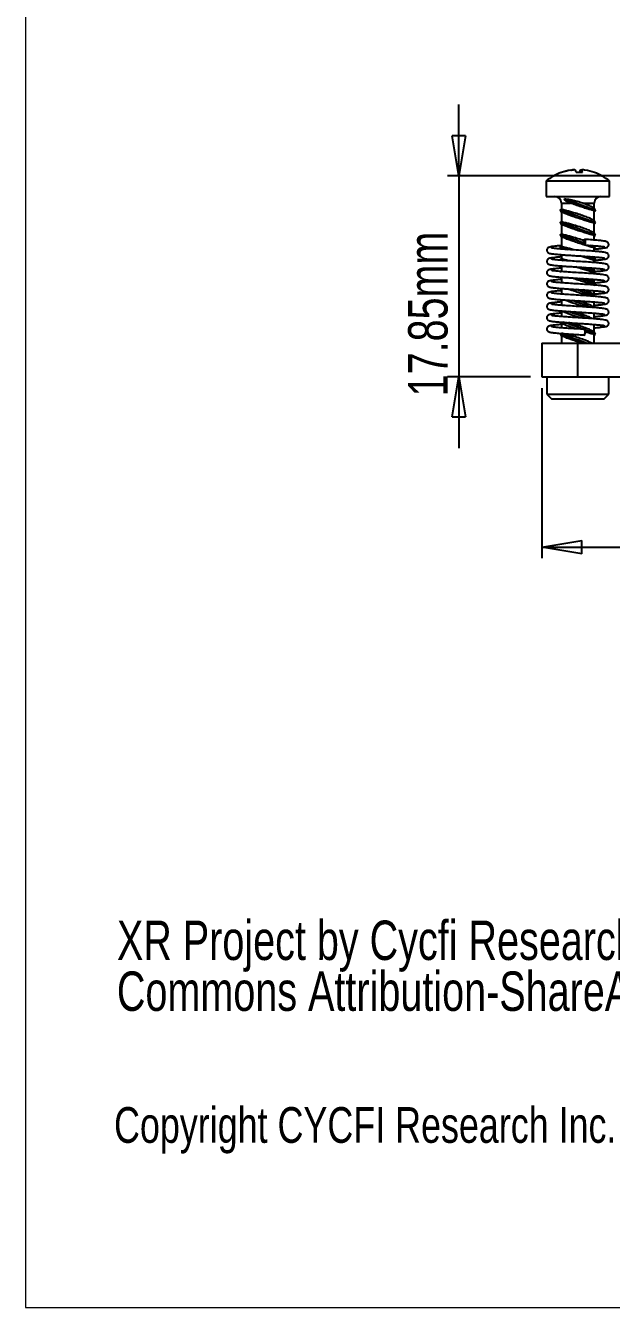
# Model space of a CAD drawing. Header units: millimetres. Extents: x 5 to 292, y 4 to 204.
# Drawn here: x 4.9 to 56.9, y 4.5 to 118.4 of the extents above; entities that cross this region are included whole.
import ezdxf

# ---------------------------------------------------------------- set-up
doc = ezdxf.new("R2010")
doc.units = ezdxf.units.MM
doc.layers.add('LAYER_1', color=179, linetype='Continuous')
doc.styles.add('SLDTEXTSTYLE0', font='TXT', dxfattribs={"width": 0.75})
doc.dimstyles.new('SLDDIMSTYLE0', dxfattribs={"dimtxt": 3.5, "dimasz": 3.556, "dimexe": 0, "dimexo": 0.0625, "dimgap": 0.875, "dimtad": 1, "dimrnd": 1e-09, "dimzin": 4, "dimdsep": 46, "dimtxsty": 'SLDTEXTSTYLE0', "dimblk1": 'CLOSED', "dimblk2": 'CLOSED', "dimsah": 1, "dimcen": 0.09, "dimadec": 0, "dimazin": 1, "dimtfac": 1, "dimtofl": 0, "dimtmove": 0, "dimatfit": 3, "dimldrblk": 'CLOSED', "dimfxl": 1, "dimfrac": 2, "dimtolj": 1, "dimtzin": 12, "dimarcsym": 0})
doc.dimstyles.new('SLDDIMSTYLE1', dxfattribs={"dimtxt": 3.5, "dimasz": 3.556, "dimexe": 0, "dimexo": 0.0625, "dimgap": 0.875, "dimtad": 1, "dimrnd": 1e-09, "dimzin": 12, "dimdsep": 46, "dimtxsty": 'SLDTEXTSTYLE0', "dimblk1": 'CLOSED', "dimblk2": 'CLOSED', "dimsah": 1, "dimcen": 0.09, "dimadec": 0, "dimazin": 3, "dimtfac": 1, "dimtmove": 0, "dimatfit": 0, "dimldrblk": 'CLOSED', "dimfxl": 1, "dimfrac": 2, "dimtolj": 1, "dimtzin": 12, "dimarcsym": 0})

# ---------------------------------------------------------------- blocks, each defined once
blk = doc.blocks.new('SW_NOTE_0')
at = {"layer": 'LAYER_1', "color": 0, "char_height": 3.5, "attachment_point": 1, "style": 'SLDTEXTSTYLE0'}
for s, insert in [('XR Project by Cycfi Research is licensed under a Creative', (0, 4.51)), ('Commons Attribution-ShareAlike 4.0 International License.', (0, -0.01))]:
    blk.add_mtext(s, dxfattribs=dict(at, insert=insert))
blk = doc.blocks.new('_CLOSED')
at = {"color": 0, "linetype": 'ByBlock', "lineweight": -2}
for p, q in [((-1, 0.166667), (0, 0)), ((-1, 0.166667), (-1, -0.166667)), ((0, 0), (-1, -0.166667)), ((0, 0), (-1, 0))]:
    blk.add_line(p, q, dxfattribs=at)
blk = doc.blocks.new('_D_2')
at = {"layer": 'LAYER_1'}
for p, q in [((43.38, 105.02), (43.38, 111.37)), ((61.58, 105.02), (42.38, 105.02)), ((43.38, 105.02), (43.38, 87.17)), ((49.73, 87.17), (42.38, 87.17)), ((43.38, 87.17), (43.38, 80.82))]:
    blk.add_line(p, q, dxfattribs=at)
at = {"layer": 'LAYER_1', "xscale": 3.556, "yscale": 3.556}
for p, rotation in [((43.38, 105.02, 1.49), 270), ((43.38, 87.17, 1.49), 90)]:
    blk.add_blockref('_CLOSED', p, dxfattribs=dict(at, rotation=rotation))
at = {"layer": 'LAYER_1', "insert": (38.87, 85.43), "char_height": 3.5, "attachment_point": 1, "rotation": 90, "style": 'SLDTEXTSTYLE0'}
blk.add_mtext('17.85mm', dxfattribs=at)
blk = doc.blocks.new('_D_3')
at = {"layer": 'LAYER_1'}
for p, q in [((50.73, 86.17), (50.73, 71.04)), ((139.63, 86.17), (139.63, 71.04)), ((50.73, 72.04), (139.63, 72.04))]:
    blk.add_line(p, q, dxfattribs=at)
at = {"layer": 'LAYER_1', "xscale": 3.556, "yscale": 3.556, "rotation": 180}
blk.add_blockref('_CLOSED', (50.73, 72.04, 1.49), dxfattribs=at)
at = {"layer": 'LAYER_1', "xscale": 3.556, "yscale": 3.556}
blk.add_blockref('_CLOSED', (139.63, 72.04, 1.49), dxfattribs=at)
at = {"layer": 'LAYER_1', "insert": (87.12, 76.55), "char_height": 3.5, "attachment_point": 1, "style": 'SLDTEXTSTYLE0'}
blk.add_mtext('88.90mm', dxfattribs=at)

msp = doc.modelspace()

# ---------------------------------------------------------------- linework, layer by layer
at = {"color": 7, "linetype": 'Continuous', "lineweight": 18}
for p, q in [((4.92, 204.48), (4.92, 4.48)), ((4.92, 4.48), (291.92, 4.48))]:
    msp.add_line(p, q, dxfattribs=at)
at = {"color": 8, "linetype": 'Continuous', "lineweight": 25}
for p, q in [((53.31, 105.522), (53.31, 105.53)), ((54.152, 105.324), (54.173, 105.53)), ((54.26, 105.321), (54.281, 105.53)), ((52.484, 102.586), (53.297, 102.586)), ((54.39, 102.586), (55.384, 102.586))]:
    msp.add_line(p, q, dxfattribs=at)
at = {"color": 7, "linetype": 'Continuous', "lineweight": 25}
for p, q in [((54.28, 105.533), (54.258, 105.321)), ((51.134, 104.566), (51.134, 103.181)), ((51.134, 104.566), (56.734, 104.566)), ((56.734, 103.181), (56.734, 104.566)), ((51.134, 103.181), (56.734, 103.181)), ((52.484, 102.586), (52.484, 102.017)), ((55.384, 102.139), (55.384, 102.586)), ((52.372, 101.973), (52.487, 101.776)), ((52.492, 102.02), (52.373, 101.977)), ((52.484, 101.781), (52.484, 100.917)), ((55.373, 101.897), (55.495, 101.941)), ((55.496, 101.945), (55.378, 102.147)), ((55.384, 101.042), (55.384, 101.906)), ((52.372, 100.873), (52.487, 100.676)), ((52.492, 100.92), (52.373, 100.877)), ((52.484, 100.681), (52.484, 99.817)), ((55.373, 100.797), (55.495, 100.841)), ((55.496, 100.845), (55.376, 101.051)), ((55.384, 99.942), (55.384, 100.806)), ((52.372, 99.773), (52.487, 99.576)), ((52.492, 99.82), (52.373, 99.777)), ((52.484, 99.581), (52.484, 98.717)), ((55.373, 99.697), (55.495, 99.741)), ((55.496, 99.745), (55.376, 99.951)), ((55.384, 99.317), (55.384, 99.706)), ((52.372, 98.673), (52.463, 98.518)), ((52.492, 98.72), (52.373, 98.677)), ((52.484, 98.015), (52.484, 97.617)), ((55.373, 98.597), (55.495, 98.641)), ((55.384, 98.317), (55.384, 98.606)), ((55.496, 98.645), (55.396, 98.817)), ((52.372, 97.573), (52.401, 97.523)), ((52.492, 97.62), (52.373, 97.577)), ((52.484, 97.015), (52.484, 96.517)), ((55.373, 97.497), (55.495, 97.541)), ((55.496, 97.545), (55.376, 97.751)), ((55.384, 97.742), (55.384, 97.818)), ((55.384, 97.317), (55.384, 97.506)), ((55.384, 96.642), (55.384, 96.818)), ((52.492, 96.52), (52.373, 96.477)), ((52.484, 96.015), (52.484, 95.516)), ((55.373, 96.397), (55.495, 96.441)), ((55.496, 96.445), (55.376, 96.651)), ((55.384, 96.317), (55.384, 96.406)), ((55.384, 95.542), (55.384, 95.818)), ((52.484, 95.015), (52.484, 94.516)), ((53.165, 94.934), (53.062, 94.974)), ((55.373, 95.297), (55.495, 95.341)), ((55.496, 95.345), (55.376, 95.551)), ((55.384, 94.442), (55.384, 94.818)), ((52.484, 94.015), (52.484, 93.516)), ((55.458, 94.311), (55.376, 94.451)), ((55.384, 93.342), (55.384, 93.818)), ((52.463, 93.017), (52.487, 92.976)), ((52.484, 92.981), (52.484, 92.516)), ((55.396, 93.316), (55.376, 93.351)), ((55.384, 92.317), (55.384, 92.818)), ((52.402, 92.021), (52.487, 91.876)), ((52.484, 91.881), (52.484, 91.516)), ((55.496, 90.945), (55.376, 91.151)), ((55.384, 91.142), (55.384, 91.818)), ((50.734, 90.166), (50.734, 87.166)), ((50.734, 90.166), (53.904, 90.166)), ((52.372, 90.973), (52.487, 90.776)), ((52.492, 91.02), (52.373, 90.977)), ((52.484, 90.781), (52.484, 90.166)), ((53.904, 90.166), (53.904, 87.166)), ((53.904, 90.166), (136.464, 90.166)), ((55.373, 90.897), (55.495, 90.941)), ((55.384, 90.166), (55.384, 90.906)), ((50.734, 87.166), (53.904, 87.166)), ((51.184, 87.166), (51.184, 85.616)), ((53.904, 87.166), (136.464, 87.166)), ((56.684, 85.616), (56.684, 87.166)), ((51.184, 85.616), (51.634, 85.166)), ((51.184, 85.616), (56.684, 85.616)), ((56.234, 85.166), (56.684, 85.616)), ((56.234, 85.166), (51.634, 85.166))]:
    msp.add_line(p, q, dxfattribs=at)
at = {"color": 7, "linetype": 'Continuous', "lineweight": 25, "flags": 128}
for points in [[(52.743, 102.976), (52.971, 102.901), (53.238, 102.81), (53.534, 102.706), (53.846, 102.595), (54.162, 102.48), (54.469, 102.367), (54.753, 102.259), (55.005, 102.161), (55.212, 102.078), (55.367, 102.012), (55.463, 101.967), (55.497, 101.944), (55.495, 101.941)], [(52.372, 101.973), (52.371, 101.975), (52.401, 101.975), (52.494, 101.952), (52.646, 101.906), (52.851, 101.841), (53.1, 101.757), (53.383, 101.66), (53.689, 101.552), (54.004, 101.438), (54.317, 101.323), (54.614, 101.212), (54.884, 101.108), (55.114, 101.017), (55.296, 100.943), (55.423, 100.887), (55.488, 100.852), (55.495, 100.841)], [(52.372, 100.873), (52.371, 100.875), (52.401, 100.875), (52.494, 100.852), (52.646, 100.806), (52.851, 100.741), (53.1, 100.657), (53.383, 100.56), (53.689, 100.452), (54.004, 100.338), (54.317, 100.223), (54.614, 100.112), (54.884, 100.008), (55.114, 99.917), (55.296, 99.843), (55.423, 99.787), (55.488, 99.752), (55.495, 99.741)], [(52.372, 99.773), (52.371, 99.775), (52.401, 99.775), (52.494, 99.752), (52.646, 99.706), (52.851, 99.641), (53.1, 99.557), (53.383, 99.46), (53.689, 99.352), (54.004, 99.238), (54.317, 99.123), (54.466, 99.068)], [(54.583, 99.129), (54.579, 99.033), (54.566, 98.952), (54.546, 98.898), (54.524, 98.879), (54.501, 98.898), (54.481, 98.952), (54.469, 99.033), (54.464, 99.129), (54.469, 99.225), (54.481, 99.306), (54.501, 99.36), (54.524, 99.379), (54.546, 99.36), (54.566, 99.306), (54.579, 99.225), (54.583, 99.129)], [(52.372, 98.673), (52.371, 98.675), (52.401, 98.675), (52.494, 98.652), (52.646, 98.606), (52.851, 98.541), (53.039, 98.478)], [(52.372, 97.573), (52.371, 97.575), (52.401, 97.575), (52.494, 97.552), (52.64, 97.508)], [(54.523, 90.879), (54.524, 90.879), (54.546, 90.898), (54.566, 90.952), (54.579, 91.033), (54.583, 91.129), (54.579, 91.225), (54.566, 91.306), (54.546, 91.36), (54.524, 91.379), (54.524, 91.379)], [(52.372, 90.973), (52.371, 90.975), (52.401, 90.975), (52.494, 90.952), (52.646, 90.906), (52.851, 90.841), (53.1, 90.757), (53.383, 90.66), (53.689, 90.552), (54.004, 90.438), (54.317, 90.323), (54.614, 90.212), (54.735, 90.166)]]:
    msp.add_lwpolyline(points, dxfattribs=at)
at = {"color": 7, "linetype": 'Continuous', "lineweight": 25}
for centre, radius, start, end in [((53.934, 101.213), 4.368, 109.79276, 129.86834), ((53.904, 101.246), 4.325, 97.89673, 109.74647), ((52.467, 105.284), 0.0408, 52.36817, 107.30998), ((53.964, 101.192), 4.379, 97.88745, 109.63836), ((52.975, 105.063), 0.858, 17.16632, 32.93987), ((53.802, 101.093), 4.232, 88.20593, 90.13022), ((54.066, 101.099), 4.226, 86.31904, 93.68096), ((54.893, 105.063), 0.858, 147.06013, 162.83368), ((53.635, 105.243), 0.706, 5.985, 23.97398), ((53.964, 101.246), 4.325, 70.25361, 82.1032), ((55.401, 105.287), 0.0381, 50.4801, 90.35921), ((53.934, 101.213), 4.368, 50.13166, 70.20724), ((51.889, 102.586), 0.595, 0, 90), ((55.979, 102.586), 0.595, 90, 180), ((54.406, 96.821), 2.121, 59.11437, 71.92973), ((52.586, 90.913), 6.247, 62.25105, 72.89689), ((53.228, 93.28), 4.827, 61.98328, 71.75863), ((50.709, 85.479), 10.962, 64.11533, 72.04324), ((44.569, 68.476), 28.002, 67.31393, 70.86213), ((38.77, 51.886), 44.539, 68.53982, 70.83199), ((37.525, 47.331), 48.211, 69.08069, 71.228), ((40.754, 55.217), 38.664, 69.29623, 72.09509), ((52.854, 85.94), 5.656, 62.1615, 72.46316)]:
    msp.add_arc(centre, radius, start, end, dxfattribs=at)
for points, knots in [([(53.31, 105.53), (53.344, 105.534), (53.412, 105.543), (53.495, 105.548), (53.528, 105.546), (53.543, 105.546)], [0, 0, 0, 0, 0.359314, 0.7187899, 1, 1, 1, 1]), ([(53.695, 105.53), (53.688, 105.534), (53.675, 105.543), (53.613, 105.548), (53.528, 105.547), (53.44, 105.54), (53.385, 105.533), (53.363, 105.53)], [0, 0, 0, 0, 0.2170911, 0.4342885, 0.6489582, 0.862735, 1, 1, 1, 1]), ([(54.173, 105.53), (54.18, 105.534), (54.195, 105.542), (54.233, 105.547), (54.264, 105.547), (54.266, 105.547)], [0, 0, 0, 0, 0.4826375, 0.9655112, 1, 1, 1, 1]), ([(54.558, 105.53), (54.524, 105.534), (54.456, 105.543), (54.369, 105.548), (54.308, 105.547), (54.28, 105.54), (54.28, 105.533), (54.281, 105.53)], [0, 0, 0, 0, 0.217094, 0.4342858, 0.6489563, 0.8627266, 1, 1, 1, 1]), ([(53.297, 102.586), (53.217, 102.615), (53.059, 102.674), (52.903, 102.762), (52.811, 102.839), (52.78, 102.872), (52.759, 102.905), (52.746, 102.934), (52.742, 102.957), (52.743, 102.97), (52.743, 102.976)], [0, 0, 0, 0, 0.3564784, 0.7109559, 0.7757639, 0.8411323, 0.8797522, 0.9185021, 0.9674908, 1, 1, 1, 1]), ([(54.39, 102.586), (54.226, 102.638), (53.959, 102.723), (53.569, 102.815), (53.175, 102.899), (52.899, 102.949), (52.75, 102.975), (52.743, 102.976)], [0, 0, 0, 0, 0.2934154, 0.47794379, 0.66238104, 0.98449363, 1, 1, 1, 1]), ([(55.367, 101.906), (55.367, 101.909), (55.367, 101.916), (55.19, 101.973), (54.881, 102.067), (54.459, 102.196), (53.971, 102.351), (53.571, 102.487), (53.357, 102.564), (53.297, 102.586)], [0, 0, 0, 0, 0.10598292, 0.26228326, 0.42132989, 0.58539037, 0.75555468, 0.93148791, 1, 1, 1, 1]), ([(55.372, 102.144), (55.364, 102.152), (55.346, 102.173), (55.157, 102.274), (54.843, 102.418), (54.546, 102.528), (54.39, 102.586)], [0, 0, 0, 0, 0.191968, 0.4389144, 0.7054446, 1, 1, 1, 1]), ([(53.165, 101.534), (53.034, 101.585), (52.771, 101.685), (52.528, 101.782), (52.5, 101.781), (52.487, 101.781)], [0, 0, 0, 0, 0.3485518, 0.69517, 1, 1, 1, 1]), ([(53.105, 101.876), (52.996, 101.904), (52.763, 101.964), (52.538, 102.014), (52.508, 102.015), (52.494, 102.015)], [0, 0, 0, 0, 0.3231634, 0.6892899, 1, 1, 1, 1]), ([(55.367, 101.046), (55.365, 101.051), (55.36, 101.064), (55.197, 101.154), (54.905, 101.29), (54.484, 101.456), (53.982, 101.626), (53.494, 101.772), (53.223, 101.844), (53.105, 101.876)], [0, 0, 0, 0, 0.0861468, 0.224639, 0.3732023, 0.5341114, 0.7020078, 0.8699009, 1, 1, 1, 1]), ([(55.367, 100.806), (55.367, 100.809), (55.367, 100.815), (55.191, 100.872), (54.883, 100.967), (54.461, 101.095), (53.974, 101.25), (53.521, 101.403), (53.269, 101.496), (53.165, 101.534)], [0, 0, 0, 0, 0.1000011, 0.2485366, 0.3996707, 0.5555597, 0.7172506, 0.8844278, 1, 1, 1, 1]), ([(53.165, 100.434), (53.034, 100.485), (52.771, 100.585), (52.528, 100.682), (52.5, 100.681), (52.487, 100.681)], [0, 0, 0, 0, 0.3485518, 0.69517, 1, 1, 1, 1]), ([(53.105, 100.776), (52.996, 100.804), (52.763, 100.864), (52.538, 100.914), (52.508, 100.915), (52.494, 100.915)], [0, 0, 0, 0, 0.3231634, 0.6892899, 1, 1, 1, 1]), ([(55.367, 99.946), (55.365, 99.951), (55.36, 99.964), (55.197, 100.054), (54.905, 100.19), (54.484, 100.356), (53.982, 100.526), (53.494, 100.672), (53.223, 100.744), (53.105, 100.776)], [0, 0, 0, 0, 0.0861468, 0.224639, 0.3732023, 0.5341114, 0.7020078, 0.8699009, 1, 1, 1, 1]), ([(55.367, 99.706), (55.367, 99.709), (55.367, 99.715), (55.191, 99.772), (54.883, 99.867), (54.461, 99.995), (53.974, 100.15), (53.521, 100.303), (53.269, 100.396), (53.165, 100.434)], [0, 0, 0, 0, 0.1000011, 0.2485366, 0.3996707, 0.5555597, 0.7172506, 0.8844278, 1, 1, 1, 1]), ([(53.165, 99.334), (53.034, 99.385), (52.771, 99.485), (52.528, 99.582), (52.5, 99.581), (52.487, 99.581)], [0, 0, 0, 0, 0.3485518, 0.69517, 1, 1, 1, 1]), ([(53.105, 99.676), (52.996, 99.704), (52.763, 99.764), (52.538, 99.814), (52.508, 99.815), (52.494, 99.815)], [0, 0, 0, 0, 0.3231634, 0.6892899, 1, 1, 1, 1]), ([(54.473, 99.256), (54.31, 99.313), (53.983, 99.427), (53.493, 99.572), (53.223, 99.644), (53.105, 99.676)], [0, 0, 0, 0, 0.3572684, 0.7193927, 1, 1, 1, 1]), ([(55.367, 98.606), (55.367, 98.609), (55.367, 98.615), (55.191, 98.672), (54.883, 98.767), (54.461, 98.895), (53.974, 99.05), (53.521, 99.203), (53.269, 99.296), (53.165, 99.334)], [0, 0, 0, 0, 0.1000011, 0.2485366, 0.3996707, 0.5555597, 0.7172506, 0.8844278, 1, 1, 1, 1]), ([(55.384, 98.517), (55.473, 98.523), (55.71, 98.541), (56.022, 98.573), (56.282, 98.607), (56.437, 98.641), (56.526, 98.671), (56.601, 98.728), (56.65, 98.789), (56.683, 98.885), (56.674, 98.987), (56.632, 99.072), (56.579, 99.122), (56.495, 99.168), (56.352, 99.209), (56.116, 99.248), (55.747, 99.288), (55.216, 99.334), (54.763, 99.363), (54.524, 99.379)], [0, 0, 0, 0, 0.0536055, 0.1419598, 0.2327785, 0.3066478, 0.3565482, 0.374492, 0.3930089, 0.413303, 0.4343795, 0.4555019, 0.4865836, 0.5337345, 0.5965954, 0.6737545, 0.7665458, 0.8765409, 1, 1, 1, 1]), ([(52.484, 98.819), (52.459, 98.818), (52.293, 98.805), (52.038, 98.782), (51.735, 98.751), (51.525, 98.72), (51.388, 98.689), (51.278, 98.629), (51.208, 98.553), (51.171, 98.451), (51.184, 98.335), (51.228, 98.257), (51.292, 98.195), (51.364, 98.159), (51.446, 98.134), (51.556, 98.112), (51.743, 98.084), (52.014, 98.054), (52.357, 98.024), (52.684, 98), (53.072, 97.974), (53.521, 97.943), (54.018, 97.911), (54.352, 97.89), (54.523, 97.879)], [0, 0, 0, 0, 0.0121837, 0.0794991, 0.1457379, 0.2123032, 0.2728584, 0.3001119, 0.326127, 0.3483792, 0.3663147, 0.3822151, 0.3969641, 0.4249608, 0.4632836, 0.5016647, 0.5482042, 0.6345962, 0.6843848, 0.7377025, 0.7959614, 0.85982, 0.9283203, 1, 1, 1, 1]), ([(55.438, 97.521), (55.509, 97.526), (55.726, 97.543), (56.022, 97.573), (56.282, 97.607), (56.437, 97.641), (56.526, 97.671), (56.601, 97.728), (56.65, 97.789), (56.683, 97.885), (56.674, 97.987), (56.632, 98.072), (56.579, 98.122), (56.495, 98.168), (56.352, 98.209), (56.116, 98.248), (55.747, 98.288), (55.214, 98.334), (54.537, 98.379), (53.806, 98.424), (53.121, 98.47), (52.539, 98.51), (52.085, 98.548), (51.773, 98.584), (51.64, 98.603), (51.603, 98.607), (51.605, 98.601), (51.605, 98.6)], [0, 0, 0, 0, 0.0258522, 0.0795766, 0.1347996, 0.1797163, 0.2100587, 0.2209695, 0.2322288, 0.2445688, 0.2573843, 0.2702278, 0.2891274, 0.3177978, 0.3560208, 0.4029379, 0.4593603, 0.5262436, 0.6013138, 0.6748271, 0.7449685, 0.8091905, 0.8695825, 0.9253053, 0.9742232, 0.9959671, 1, 1, 1, 1]), ([(53.105, 98.576), (52.996, 98.604), (52.763, 98.664), (52.538, 98.714), (52.508, 98.715), (52.494, 98.715)], [0, 0, 0, 0, 0.3231634, 0.6892899, 1, 1, 1, 1]), ([(53.594, 98.439), (53.551, 98.452), (53.375, 98.505), (53.222, 98.545), (53.105, 98.576)], [0, 0, 0, 0, 0.2421674, 1, 1, 1, 1]), ([(54.523, 98.879), (54.739, 98.865), (55.147, 98.838), (55.624, 98.799), (55.946, 98.769), (56.139, 98.746), (56.229, 98.736), (56.264, 98.726), (56.259, 98.734), (56.259, 98.734)], [0, 0, 0, 0, 0.24018917, 0.45406185, 0.63512391, 0.78388584, 0.90577495, 0.99933945, 1, 1, 1, 1]), ([(52.484, 97.819), (52.459, 97.818), (52.293, 97.805), (52.038, 97.782), (51.735, 97.751), (51.525, 97.72), (51.388, 97.689), (51.278, 97.629), (51.208, 97.553), (51.171, 97.451), (51.184, 97.335), (51.228, 97.257), (51.292, 97.195), (51.364, 97.159), (51.446, 97.134), (51.556, 97.112), (51.743, 97.084), (52.014, 97.054), (52.357, 97.024), (52.684, 97), (53.072, 96.974), (53.521, 96.943), (54.018, 96.911), (54.352, 96.89), (54.523, 96.879)], [0, 0, 0, 0, 0.0121837, 0.079499, 0.1457379, 0.2123032, 0.2728584, 0.3001119, 0.3261271, 0.348379, 0.3663149, 0.382215, 0.3969642, 0.4249609, 0.4632837, 0.5016647, 0.5482043, 0.6345962, 0.6843849, 0.7377026, 0.7959615, 0.85982, 0.9283203, 1, 1, 1, 1]), ([(52.484, 96.819), (52.459, 96.818), (52.293, 96.805), (52.038, 96.782), (51.735, 96.751), (51.525, 96.72), (51.388, 96.689), (51.278, 96.629), (51.208, 96.553), (51.171, 96.451), (51.184, 96.335), (51.228, 96.257), (51.292, 96.195), (51.364, 96.159), (51.446, 96.134), (51.556, 96.112), (51.743, 96.084), (52.014, 96.054), (52.357, 96.024), (52.684, 96), (53.072, 95.974), (53.521, 95.943), (54.018, 95.911), (54.352, 95.89), (54.523, 95.879)], [0, 0, 0, 0, 0.0121837, 0.079499, 0.145738, 0.2123032, 0.2728585, 0.300112, 0.326127, 0.3483792, 0.3663147, 0.3822148, 0.3969641, 0.4249608, 0.4632836, 0.5016646, 0.5482042, 0.6345961, 0.6843848, 0.7377025, 0.7959615, 0.85982, 0.9283203, 1, 1, 1, 1]), ([(55.451, 96.522), (55.517, 96.527), (55.73, 96.543), (56.021, 96.573), (56.282, 96.607), (56.437, 96.641), (56.526, 96.671), (56.601, 96.728), (56.65, 96.789), (56.683, 96.885), (56.674, 96.987), (56.632, 97.072), (56.579, 97.122), (56.495, 97.168), (56.352, 97.209), (56.116, 97.248), (55.747, 97.288), (55.214, 97.334), (54.537, 97.379), (53.806, 97.424), (53.121, 97.47), (52.539, 97.51), (52.085, 97.548), (51.773, 97.584), (51.64, 97.603), (51.603, 97.607), (51.605, 97.601), (51.605, 97.6)], [0, 0, 0, 0, 0.0242384, 0.0780518, 0.1333663, 0.1783574, 0.20875, 0.2196789, 0.2309569, 0.2433175, 0.2561542, 0.2690191, 0.2879499, 0.3166678, 0.3549541, 0.4019489, 0.4584647, 0.5254588, 0.6006533, 0.6742884, 0.744546, 0.8088744, 0.8693664, 0.9251816, 0.9741804, 0.9959604, 1, 1, 1, 1]), ([(53.105, 97.476), (52.996, 97.504), (52.763, 97.564), (52.538, 97.614), (52.508, 97.615), (52.494, 97.615)], [0, 0, 0, 0, 0.3231634, 0.6892899, 1, 1, 1, 1]), ([(55.367, 96.406), (55.367, 96.409), (55.367, 96.415), (55.192, 96.472), (54.883, 96.567), (54.462, 96.696), (54.061, 96.821), (53.824, 96.902), (53.748, 96.929)], [0, 0, 0, 0, 0.1258252, 0.3127184, 0.5028811, 0.6990266, 0.9024724, 1, 1, 1, 1]), ([(55.367, 97.506), (55.367, 97.509), (55.367, 97.515), (55.192, 97.572), (54.883, 97.667), (54.506, 97.781), (54.236, 97.868), (54.122, 97.905)], [0, 0, 0, 0, 0.1494692, 0.3714817, 0.5973781, 0.8303816, 1, 1, 1, 1]), ([(54.523, 97.879), (54.739, 97.865), (55.147, 97.838), (55.624, 97.799), (55.946, 97.769), (56.139, 97.746), (56.229, 97.736), (56.264, 97.726), (56.259, 97.734), (56.259, 97.734)], [0, 0, 0, 0, 0.2401892, 0.4540619, 0.6351239, 0.7838858, 0.9057749, 0.9993395, 1, 1, 1, 1]), ([(54.523, 96.879), (54.739, 96.865), (55.147, 96.838), (55.624, 96.799), (55.946, 96.769), (56.139, 96.746), (56.229, 96.736), (56.264, 96.726), (56.259, 96.734), (56.259, 96.734)], [0, 0, 0, 0, 0.2401891, 0.4540618, 0.6351238, 0.7838858, 0.9057749, 0.9993393, 1, 1, 1, 1]), ([(55.367, 96.646), (55.365, 96.651), (55.358, 96.664), (55.224, 96.741), (55.058, 96.816), (54.988, 96.848)], [0, 0, 0, 0, 0.2640928, 0.688656, 1, 1, 1, 1]), ([(55.367, 97.746), (55.367, 97.75), (55.366, 97.76), (55.28, 97.805), (55.234, 97.83)], [0, 0, 0, 0, 0.4693037, 1, 1, 1, 1]), ([(52.484, 95.819), (52.459, 95.818), (52.293, 95.805), (52.038, 95.782), (51.735, 95.751), (51.525, 95.72), (51.388, 95.689), (51.278, 95.629), (51.208, 95.553), (51.171, 95.451), (51.184, 95.335), (51.228, 95.257), (51.292, 95.195), (51.364, 95.159), (51.446, 95.134), (51.556, 95.112), (51.743, 95.084), (52.014, 95.054), (52.357, 95.024), (52.684, 95), (53.072, 94.974), (53.521, 94.943), (54.018, 94.911), (54.352, 94.89), (54.523, 94.879)], [0, 0, 0, 0, 0.0121837, 0.079499, 0.1457379, 0.2123032, 0.2728584, 0.3001119, 0.3261271, 0.348379, 0.3663145, 0.3822149, 0.3969642, 0.4249609, 0.4632837, 0.5016647, 0.5482042, 0.6345962, 0.6843849, 0.7377025, 0.7959615, 0.85982, 0.9283203, 1, 1, 1, 1]), ([(55.395, 95.517), (55.481, 95.524), (55.713, 95.541), (56.022, 95.573), (56.282, 95.607), (56.437, 95.641), (56.526, 95.671), (56.601, 95.728), (56.65, 95.789), (56.683, 95.885), (56.674, 95.987), (56.632, 96.072), (56.579, 96.122), (56.495, 96.168), (56.352, 96.209), (56.116, 96.248), (55.747, 96.288), (55.214, 96.334), (54.537, 96.379), (53.806, 96.424), (53.121, 96.47), (52.539, 96.51), (52.085, 96.548), (51.773, 96.584), (51.64, 96.603), (51.603, 96.607), (51.605, 96.601), (51.605, 96.6)], [0, 0, 0, 0, 0.0310019, 0.0844423, 0.1393733, 0.1840526, 0.2142346, 0.2250877, 0.2362876, 0.2485623, 0.26131, 0.2740857, 0.2928854, 0.3214042, 0.3594251, 0.4060942, 0.4622183, 0.5287481, 0.6034214, 0.676546, 0.7463167, 0.8101992, 0.8702719, 0.9257002, 0.9743594, 0.9959884, 1, 1, 1, 1]), ([(55.367, 95.306), (55.367, 95.309), (55.367, 95.315), (55.191, 95.372), (54.883, 95.467), (54.461, 95.595), (53.976, 95.75), (53.601, 95.875), (53.421, 95.941), (53.391, 95.952)], [0, 0, 0, 0, 0.1090222, 0.2709573, 0.4357253, 0.6056771, 0.7819543, 0.9642127, 1, 1, 1, 1]), ([(54.523, 95.879), (54.739, 95.865), (55.147, 95.838), (55.624, 95.799), (55.946, 95.769), (56.139, 95.746), (56.229, 95.736), (56.264, 95.726), (56.259, 95.734), (56.259, 95.734)], [0, 0, 0, 0, 0.2401892, 0.4540619, 0.6351239, 0.7838858, 0.905775, 0.9993395, 1, 1, 1, 1]), ([(55.367, 95.546), (55.365, 95.551), (55.36, 95.564), (55.194, 95.655), (54.968, 95.764), (54.767, 95.841), (54.7, 95.867)], [0, 0, 0, 0, 0.1917705, 0.5000664, 0.8307815, 1, 1, 1, 1]), ([(52.484, 94.819), (52.459, 94.818), (52.293, 94.805), (52.038, 94.782), (51.735, 94.751), (51.525, 94.72), (51.388, 94.689), (51.278, 94.629), (51.208, 94.553), (51.171, 94.451), (51.184, 94.335), (51.228, 94.257), (51.292, 94.195), (51.364, 94.159), (51.446, 94.134), (51.556, 94.112), (51.743, 94.084), (52.014, 94.054), (52.357, 94.024), (52.684, 94), (53.072, 93.974), (53.521, 93.943), (54.018, 93.911), (54.352, 93.89), (54.523, 93.879)], [0, 0, 0, 0, 0.0121837, 0.079499, 0.1457379, 0.2123032, 0.2728584, 0.300112, 0.326127, 0.3483789, 0.3663148, 0.3822149, 0.3969641, 0.4249609, 0.4632837, 0.5016647, 0.5482042, 0.6345962, 0.6843848, 0.7377025, 0.7959615, 0.85982, 0.9283203, 1, 1, 1, 1]), ([(55.384, 94.516), (55.473, 94.523), (55.71, 94.541), (56.022, 94.573), (56.282, 94.607), (56.437, 94.641), (56.526, 94.671), (56.601, 94.728), (56.65, 94.789), (56.683, 94.885), (56.674, 94.987), (56.632, 95.072), (56.579, 95.122), (56.495, 95.168), (56.352, 95.209), (56.116, 95.248), (55.747, 95.288), (55.214, 95.334), (54.537, 95.379), (53.806, 95.424), (53.121, 95.47), (52.539, 95.51), (52.085, 95.548), (51.773, 95.584), (51.64, 95.603), (51.603, 95.607), (51.605, 95.601), (51.605, 95.6)], [0, 0, 0, 0, 0.0323769, 0.0857414, 0.1405945, 0.1852104, 0.2153495, 0.2261871, 0.2373711, 0.2496287, 0.2623583, 0.2751158, 0.2938887, 0.3223671, 0.3603341, 0.406937, 0.4629814, 0.5294168, 0.6039841, 0.677005, 0.7466766, 0.8104685, 0.8704559, 0.9258056, 0.9743958, 0.9959941, 1, 1, 1, 1]), ([(55.384, 93.517), (55.473, 93.523), (55.71, 93.541), (56.022, 93.573), (56.282, 93.607), (56.437, 93.641), (56.526, 93.671), (56.601, 93.728), (56.65, 93.789), (56.683, 93.885), (56.674, 93.987), (56.632, 94.072), (56.579, 94.122), (56.495, 94.168), (56.352, 94.209), (56.116, 94.248), (55.747, 94.288), (55.214, 94.334), (54.537, 94.379), (53.806, 94.424), (53.121, 94.47), (52.539, 94.51), (52.085, 94.548), (51.773, 94.584), (51.64, 94.603), (51.603, 94.607), (51.605, 94.601), (51.605, 94.6)], [0, 0, 0, 0, 0.0323769, 0.0857415, 0.1405945, 0.1852104, 0.2153495, 0.2261872, 0.2373712, 0.2496285, 0.2623581, 0.2751159, 0.2938888, 0.3223672, 0.3603341, 0.406937, 0.4629814, 0.5294168, 0.6039841, 0.677005, 0.7466767, 0.8104685, 0.870456, 0.9258056, 0.9743958, 0.9959941, 1, 1, 1, 1]), ([(54.934, 94.351), (54.913, 94.357), (54.79, 94.395), (54.455, 94.497), (53.976, 94.649), (53.521, 94.803), (53.268, 94.896), (53.165, 94.934)], [0, 0, 0, 0, 0.0502735, 0.2968913, 0.5526878, 0.8171638, 1, 1, 1, 1]), ([(55.367, 94.446), (55.365, 94.451), (55.359, 94.464), (55.197, 94.554), (54.902, 94.69), (54.607, 94.811), (54.412, 94.877), (54.377, 94.888)], [0, 0, 0, 0, 0.1515138, 0.3950919, 0.656383, 0.9393879, 1, 1, 1, 1]), ([(54.523, 94.879), (54.739, 94.865), (55.147, 94.838), (55.624, 94.799), (55.946, 94.769), (56.139, 94.746), (56.229, 94.736), (56.264, 94.726), (56.259, 94.734), (56.259, 94.734)], [0, 0, 0, 0, 0.2401892, 0.4540618, 0.6351239, 0.7838858, 0.9057748, 0.9993393, 1, 1, 1, 1]), ([(52.484, 93.819), (52.459, 93.818), (52.293, 93.805), (52.038, 93.782), (51.735, 93.751), (51.525, 93.72), (51.388, 93.689), (51.278, 93.629), (51.208, 93.553), (51.171, 93.451), (51.184, 93.335), (51.228, 93.257), (51.292, 93.195), (51.364, 93.159), (51.446, 93.134), (51.556, 93.112), (51.743, 93.084), (52.014, 93.054), (52.357, 93.024), (52.684, 93), (53.072, 92.974), (53.521, 92.943), (54.018, 92.911), (54.352, 92.89), (54.523, 92.879)], [0, 0, 0, 0, 0.0121837, 0.079499, 0.1457379, 0.2123032, 0.2728584, 0.3001119, 0.3261272, 0.348379, 0.3663145, 0.3822149, 0.3969642, 0.4249608, 0.4632837, 0.5016647, 0.5482042, 0.6345962, 0.6843848, 0.7377025, 0.7959615, 0.85982, 0.9283203, 1, 1, 1, 1]), ([(55.384, 92.516), (55.473, 92.523), (55.71, 92.541), (56.022, 92.573), (56.282, 92.607), (56.437, 92.641), (56.526, 92.671), (56.601, 92.728), (56.65, 92.789), (56.683, 92.885), (56.674, 92.987), (56.632, 93.072), (56.579, 93.122), (56.495, 93.168), (56.352, 93.209), (56.116, 93.248), (55.747, 93.288), (55.214, 93.334), (54.537, 93.379), (53.806, 93.424), (53.121, 93.47), (52.539, 93.51), (52.085, 93.548), (51.773, 93.584), (51.64, 93.603), (51.603, 93.607), (51.605, 93.601), (51.605, 93.6)], [0, 0, 0, 0, 0.0323769, 0.0857414, 0.1405945, 0.1852104, 0.2153495, 0.2261872, 0.2373712, 0.2496287, 0.2623583, 0.2751158, 0.2938887, 0.3223671, 0.3603341, 0.406937, 0.4629814, 0.5294168, 0.6039841, 0.677005, 0.7466766, 0.8104685, 0.8704559, 0.9258056, 0.9743958, 0.9959941, 1, 1, 1, 1]), ([(53.165, 93.834), (53.024, 93.889), (52.852, 93.955), (52.76, 93.99), (52.744, 93.996)], [0, 0, 0, 0, 0.8262837, 1, 1, 1, 1]), ([(54.515, 93.38), (54.496, 93.385), (54.337, 93.435), (53.97, 93.551), (53.522, 93.703), (53.269, 93.796), (53.165, 93.834)], [0, 0, 0, 0, 0.046186, 0.393191, 0.7519704, 1, 1, 1, 1]), ([(55.367, 93.346), (55.365, 93.351), (55.36, 93.364), (55.197, 93.454), (54.904, 93.59), (54.496, 93.753), (54.173, 93.859), (54.015, 93.911)], [0, 0, 0, 0, 0.1248568, 0.3255803, 0.5409004, 0.7741139, 1, 1, 1, 1]), ([(54.523, 93.879), (54.739, 93.865), (55.147, 93.838), (55.624, 93.799), (55.946, 93.769), (56.139, 93.746), (56.229, 93.736), (56.264, 93.726), (56.259, 93.734), (56.259, 93.734)], [0, 0, 0, 0, 0.2401892, 0.4540619, 0.6351239, 0.7838858, 0.905775, 0.9993395, 1, 1, 1, 1]), ([(52.484, 92.819), (52.459, 92.818), (52.293, 92.805), (52.038, 92.782), (51.735, 92.751), (51.525, 92.72), (51.388, 92.689), (51.278, 92.629), (51.208, 92.553), (51.171, 92.451), (51.184, 92.335), (51.228, 92.257), (51.292, 92.195), (51.364, 92.159), (51.446, 92.134), (51.556, 92.112), (51.743, 92.084), (52.014, 92.054), (52.357, 92.024), (52.684, 92), (53.072, 91.974), (53.521, 91.943), (54.018, 91.911), (54.352, 91.89), (54.523, 91.879)], [0, 0, 0, 0, 0.0121837, 0.079499, 0.1457379, 0.2123032, 0.2728584, 0.3001119, 0.326127, 0.3483791, 0.3663148, 0.382215, 0.3969642, 0.4249609, 0.4632837, 0.5016647, 0.5482043, 0.6345962, 0.6843848, 0.7377025, 0.7959615, 0.85982, 0.9283203, 1, 1, 1, 1]), ([(54.524, 92.379), (54.282, 92.394), (53.807, 92.424), (53.12, 92.47), (52.539, 92.51), (52.085, 92.548), (51.773, 92.584), (51.64, 92.603), (51.603, 92.607), (51.605, 92.601), (51.605, 92.6)], [0, 0, 0, 0, 0.1843889, 0.3603203, 0.5214043, 0.6728817, 0.8126479, 0.9353455, 0.9898845, 1, 1, 1, 1]), ([(53.165, 92.734), (53.034, 92.785), (52.771, 92.885), (52.528, 92.982), (52.5, 92.981), (52.487, 92.981)], [0, 0, 0, 0, 0.3485518, 0.69517, 1, 1, 1, 1]), ([(54.121, 92.405), (54.074, 92.42), (53.861, 92.487), (53.52, 92.604), (53.268, 92.697), (53.165, 92.734)], [0, 0, 0, 0, 0.1450232, 0.6505339, 1, 1, 1, 1]), ([(55.234, 92.33), (55.219, 92.338), (55.151, 92.377), (54.897, 92.494), (54.487, 92.655), (54.021, 92.814), (53.723, 92.901), (53.595, 92.939)], [0, 0, 0, 0, 0.0627871, 0.2935154, 0.5434168, 0.8041707, 1, 1, 1, 1]), ([(54.523, 92.879), (54.739, 92.865), (55.147, 92.838), (55.624, 92.799), (55.946, 92.769), (56.139, 92.746), (56.229, 92.736), (56.264, 92.726), (56.259, 92.734), (56.259, 92.734)], [0, 0, 0, 0, 0.2401892, 0.4540618, 0.6351239, 0.7838858, 0.9057749, 0.9993394, 1, 1, 1, 1]), ([(55.384, 91.516), (55.473, 91.523), (55.71, 91.541), (56.022, 91.573), (56.282, 91.607), (56.437, 91.641), (56.526, 91.671), (56.601, 91.728), (56.65, 91.789), (56.683, 91.885), (56.674, 91.987), (56.632, 92.072), (56.579, 92.122), (56.495, 92.168), (56.352, 92.209), (56.116, 92.248), (55.747, 92.288), (55.216, 92.334), (54.763, 92.363), (54.524, 92.379)], [0, 0, 0, 0, 0.0536055, 0.1419598, 0.2327785, 0.3066478, 0.3565483, 0.3744921, 0.393009, 0.4133033, 0.4343794, 0.4555017, 0.4865836, 0.5337344, 0.5965954, 0.6737545, 0.7665457, 0.8765409, 1, 1, 1, 1]), ([(52.486, 91.82), (52.46, 91.818), (52.293, 91.805), (52.038, 91.782), (51.735, 91.751), (51.525, 91.72), (51.388, 91.689), (51.278, 91.629), (51.208, 91.553), (51.171, 91.451), (51.184, 91.335), (51.228, 91.257), (51.292, 91.195), (51.364, 91.159), (51.446, 91.134), (51.556, 91.112), (51.743, 91.084), (52.014, 91.054), (52.357, 91.024), (52.684, 91), (53.072, 90.974), (53.521, 90.943), (54.018, 90.911), (54.352, 90.89), (54.523, 90.879)], [0, 0, 0, 0, 0.01242788, 0.07972659, 0.14594911, 0.21249792, 0.27303818, 0.30028492, 0.32629363, 0.34854017, 0.36647144, 0.38236775, 0.39711326, 0.42510306, 0.46341639, 0.5017879, 0.54831594, 0.63468655, 0.68446288, 0.73776738, 0.79601193, 0.85985469, 0.92833803, 1, 1, 1, 1]), ([(54.524, 91.379), (54.282, 91.394), (53.807, 91.424), (53.12, 91.47), (52.539, 91.51), (52.085, 91.548), (51.773, 91.584), (51.64, 91.603), (51.603, 91.607), (51.605, 91.601), (51.605, 91.6)], [0, 0, 0, 0, 0.1843889, 0.3603203, 0.5214043, 0.6728817, 0.8126479, 0.9353455, 0.9898845, 1, 1, 1, 1]), ([(53.165, 91.634), (53.034, 91.685), (52.771, 91.785), (52.528, 91.882), (52.5, 91.881), (52.487, 91.881)], [0, 0, 0, 0, 0.3485519, 0.69517, 1, 1, 1, 1]), ([(55.367, 91.146), (55.365, 91.151), (55.36, 91.164), (55.197, 91.254), (54.905, 91.39), (54.484, 91.556), (53.982, 91.726), (53.494, 91.872), (53.223, 91.944), (53.105, 91.976)], [0, 0, 0, 0, 0.0861468, 0.2246391, 0.3732025, 0.5341113, 0.7020079, 0.8699012, 1, 1, 1, 1]), ([(53.748, 91.429), (53.657, 91.459), (53.45, 91.529), (53.268, 91.596), (53.165, 91.634)], [0, 0, 0, 0, 0.4370531, 1, 1, 1, 1]), ([(54.523, 91.879), (54.739, 91.865), (55.147, 91.838), (55.624, 91.799), (55.946, 91.769), (56.139, 91.746), (56.229, 91.736), (56.264, 91.726), (56.259, 91.734), (56.259, 91.734)], [0, 0, 0, 0, 0.2401892, 0.4540618, 0.6351239, 0.7838858, 0.9057749, 0.9993394, 1, 1, 1, 1]), ([(55.367, 90.906), (55.367, 90.909), (55.367, 90.915), (55.19, 90.973), (54.92, 91.055), (54.682, 91.128), (54.582, 91.159)], [0, 0, 0, 0, 0.19658309, 0.48857614, 0.78567672, 1, 1, 1, 1]), ([(53.165, 90.534), (53.034, 90.585), (52.771, 90.685), (52.528, 90.782), (52.5, 90.781), (52.487, 90.781)], [0, 0, 0, 0, 0.3485519, 0.69517, 1, 1, 1, 1]), ([(53.105, 90.876), (52.996, 90.904), (52.763, 90.964), (52.538, 91.014), (52.508, 91.015), (52.494, 91.015)], [0, 0, 0, 0, 0.3231636, 0.68929, 1, 1, 1, 1]), ([(55.166, 90.166), (55.082, 90.206), (54.901, 90.293), (54.482, 90.457), (53.983, 90.626), (53.494, 90.772), (53.223, 90.844), (53.105, 90.876)], [0, 0, 0, 0, 0.1803219, 0.3907462, 0.6103086, 0.8298667, 1, 1, 1, 1]), ([(54.244, 90.166), (54.156, 90.193), (53.903, 90.273), (53.52, 90.404), (53.268, 90.497), (53.165, 90.534)], [0, 0, 0, 0, 0.24002878, 0.68936678, 1, 1, 1, 1])]:
    msp.add_open_spline(points, degree=3, knots=knots, dxfattribs=at)

# ---------------------------------------------------------------- block references
at = {"layer": 'LAYER_1'}
msp.add_blockref('SW_NOTE_0', (13.019, 34.337), dxfattribs=at)

# ---------------------------------------------------------------- texts
at = {"layer": 'LAYER_1', "insert": (12.766, 22.275), "char_height": 3.175, "attachment_point": 1, "style": 'SLDTEXTSTYLE0'}
msp.add_mtext('Copyright CYCFI Research Inc. 2013-2016', dxfattribs=at)

# ---------------------------------------------------------------- dimensions: what is measured, and where the dimension line sits
at = {"layer": 'LAYER_1'}
dim = msp.add_linear_dim(base=(43.382, 87.166), p1=(62.584, 105.016), p2=(50.734, 87.166), angle=90, dimstyle='SLDDIMSTYLE1', dxfattribs=at)
dim.commit()
dim.dimension.update_dxf_attribs({"geometry": '_D_2', "text_midpoint": (43.382, 95.619), "dimtype": 160})
dim = msp.add_linear_dim(base=(139.634, 72.043), p1=(50.734, 87.166), p2=(139.634, 87.166), dimstyle='SLDDIMSTYLE0', dxfattribs=at)
dim.commit()
dim.dimension.update_dxf_attribs({"geometry": '_D_3', "text_midpoint": (97.316, 72.043), "dimtype": 160})

doc.saveas('drawing.dxf')
